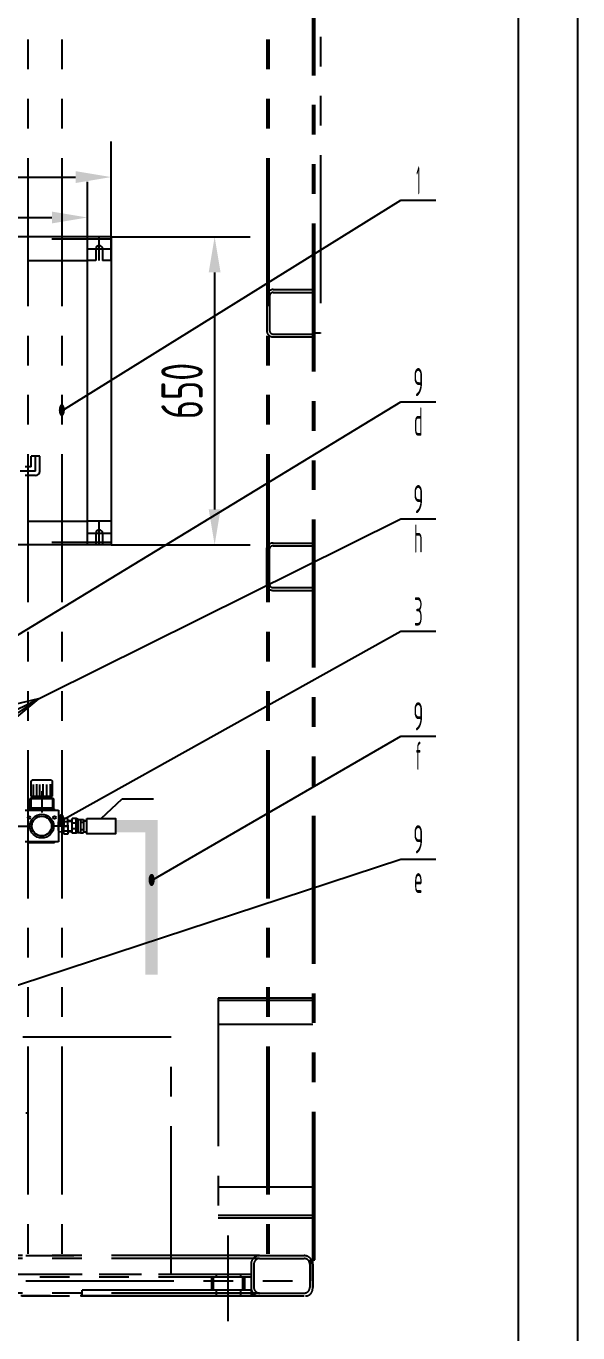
# Model space of a CAD drawing. Header units: millimetres. Extents: x 87 to 10592, y 0 to 7425.
# Drawn here: x 9423 to 10587, y 2500 to 5257 of the extents above; entities that cross this region are included whole.
import ezdxf
from ezdxf.enums import TextEntityAlignment as Align

# ---------------------------------------------------------------- set-up
doc = ezdxf.new("R2010")
doc.units = ezdxf.units.MM
doc.header["$LTSCALE"] = 250
for name, pattern in [('F', [0.75, 0.5, -0.25]), ('G', [2, 1.25, -0.25, 0.25, -0.25]), ('K', [2.5, 1.25, -0.25, 0.25, -0.25, 0.25, -0.25])]:
    doc.linetypes.add(name, pattern=pattern)
for name, color, linetype in [('01', 7, 'Continuous'), ('02', 1, 'Continuous'), ('04', 2, 'F'), ('05', 4, 'G'), ('07', 6, 'K'), ('08', 1, 'Continuous'), ('11', 3, 'Continuous')]:
    doc.layers.add(name, color=color, linetype=linetype)
doc.styles.get("Standard").update_dxf_attribs({"font": 'isocp', "width": 0.707, "bigfont": 'intecad.shx'})
doc.dimstyles.new('INTE', dxfattribs={"dimscale": 25, "dimtxt": 3.5, "dimasz": 3, "dimexe": 3, "dimexo": 0, "dimgap": 1, "dimtad": 1, "dimdec": 1, "dimdsep": 46, "dimtxsty": 'Standard', "dimcen": 0, "dimclrd": 1, "dimclre": 1, "dimclrt": 3, "dimadec": 0, "dimazin": 0, "dimtfac": 1, "dimtdec": 1, "dimtmove": 0, "dimatfit": 0, "dimfxl": 1, "dimarcsym": 0})

# ---------------------------------------------------------------- blocks, each defined once
blk = doc.blocks.new('*D105')
at = {"layer": '08', "color": 1, "lineweight": -2}
for p, q in [((8352.6, 4812.5), (8352.6, 4928.5)), ((9552.6, 4812.5), (9552.6, 4928.5)), ((8427.6, 4853.5), (9477.6, 4853.5))]:
    blk.add_line(p, q, dxfattribs=at)
at = {"layer": '08', "color": 1}
for points in [[(8427.6, 4866), (8427.6, 4841), (8352.6, 4853.5)], [(9477.6, 4866), (9477.6, 4841), (9552.6, 4853.5)]]:
    blk.add_solid(points, dxfattribs=at)
at = {"layer": 'Defpoints', "color": 0}
for p in [(9552.6, 4853.5), (8352.6, 4812.5), (9552.6, 4812.5)]:
    blk.add_point(p, dxfattribs=at)
at = {"layer": '08', "color": 3, "insert": (8952.6, 4922.2), "char_height": 87.5, "attachment_point": 5}
blk.add_mtext('1200', dxfattribs=at)
blk = doc.blocks.new('*D106')
at = {"layer": '08', "color": 1, "lineweight": -2}
for p, q in [((9602.6, 4812.5), (9895.8, 4812.5)), ((9820.8, 4737.5), (9820.8, 4237.5)), ((9602.6, 4162.5), (9895.8, 4162.5))]:
    blk.add_line(p, q, dxfattribs=at)
at = {"layer": '08', "color": 1}
for points in [[(9808.3, 4737.5), (9833.3, 4737.5), (9820.8, 4812.5)], [(9808.3, 4237.5), (9833.3, 4237.5), (9820.8, 4162.5)]]:
    blk.add_solid(points, dxfattribs=at)
at = {"layer": 'Defpoints', "color": 0}
for p in [(9602.6, 4812.5), (9602.6, 4162.5), (9820.8, 4162.5)]:
    blk.add_point(p, dxfattribs=at)
at = {"layer": '08', "color": 3, "insert": (9752, 4487.5), "char_height": 87.5, "attachment_point": 5, "rotation": 90}
blk.add_mtext('650', dxfattribs=at)
blk = doc.blocks.new('*D107')
at = {"layer": '08', "color": 1, "lineweight": -2}
for p, q in [((8302.6, 4812.5), (8302.6, 5013.8)), ((9602.6, 4812.5), (9602.6, 5013.8)), ((8377.6, 4938.8), (9527.6, 4938.8))]:
    blk.add_line(p, q, dxfattribs=at)
at = {"layer": '08', "color": 1}
for points in [[(8377.6, 4951.3), (8377.6, 4926.3), (8302.6, 4938.8)], [(9527.6, 4951.3), (9527.6, 4926.3), (9602.6, 4938.8)]]:
    blk.add_solid(points, dxfattribs=at)
at = {"layer": 'Defpoints', "color": 0}
for p in [(9602.6, 4938.8), (8302.6, 4812.5), (9602.6, 4812.5)]:
    blk.add_point(p, dxfattribs=at)
at = {"layer": '08', "color": 3, "insert": (8952.6, 5007.6), "char_height": 87.5, "attachment_point": 5}
blk.add_mtext('1300', dxfattribs=at)
blk = doc.blocks.new('*U128')
at = {"layer": '01'}
blk.add_lwpolyline([(415, 5), (415, 292)], dxfattribs=at)
at = {"layer": '02'}
blk.add_lwpolyline([(420, 0), (420, 297)], dxfattribs=at)

msp = doc.modelspace()

# ---------------------------------------------------------------- hatches: boundary and pattern name
at = {"layer": '07', "linetype": 'K'}
h = msp.add_hatch(color=6, dxfattribs=at)
h.paths.add_polyline_path([(9903.576, 2582.08, 0.18448309), (9915.576, 2577.497), (9897.576, 2577.497), (9897.576, 2583.497), (9902.16, 2583.497, 0.02784244)])
h.paths.add_polyline_path([(9902.16, 2583.497), (9897.576, 2583.497), (9897.576, 2589.497), (9898.606, 2589.497, 0.09778256)])

# ---------------------------------------------------------------- linework, layer by layer
for p, q in [((9520.588, 3580.042), (9511.845, 3579.99)), ((9520.588, 3556.757), (9511.984, 3556.706))]:
    msp.add_line(p, q)
at = {"layer": '01', "color": 7, "linetype": 'Continuous'}
for p, q in [((9602.576, 4812.497), (8302.576, 4812.497)), ((9552.576, 4162.497), (9552.576, 4812.497)), ((9552.576, 4762.497), (9552.576, 4812.497)), ((9577.576, 4762.497), (9577.576, 4812.497)), ((9602.576, 4812.497), (9602.576, 4762.497)), ((9552.576, 4787.497), (9602.576, 4787.497)), ((9570.576, 4787.497), (9570.576, 4762.497)), ((9584.576, 4787.497), (9584.576, 4762.497)), ((9570.576, 4762.497), (9552.576, 4762.497)), ((9602.576, 4762.497), (9584.576, 4762.497)), ((9602.576, 4762.497), (9602.576, 4212.497)), ((9451.988, 4350.125), (9433.988, 4350.125)), ((9433.988, 4327.125), (9433.988, 4350.125)), ((9442.988, 4318.125), (9442.988, 4350.125)), ((9451.988, 4318.125), (9451.988, 4350.125)), ((9442.988, 4318.125), (9410.988, 4318.125)), ((9433.988, 4327.125), (9420.988, 4327.125)), ((9442.988, 4309.125), (9420.988, 4309.125)), ((9602.576, 4212.497), (9552.576, 4212.497)), ((9552.576, 4162.497), (9552.576, 4212.497)), ((9577.576, 4162.497), (9577.576, 4212.497)), ((9602.576, 4212.497), (9602.576, 4162.497)), ((9552.576, 4187.497), (9602.576, 4187.497)), ((9570.576, 4187.497), (9570.576, 4162.497)), ((9584.576, 4187.497), (9584.576, 4162.497)), ((9570.576, 4162.497), (8334.576, 4162.497)), ((9570.576, 4162.497), (9552.576, 4162.497)), ((9602.576, 4162.497), (9584.576, 4162.497)), ((9602.576, 4162.497), (9584.576, 4162.497)), ((9435.694, 3666.078), (9433.194, 3663.578)), ((9433.194, 3663.578), (9433.194, 3632.526)), ((9476.694, 3666.078), (9435.694, 3666.078)), ((9437.801, 3656.943), (9437.801, 3632.526)), ((9445.237, 3657.294), (9445.237, 3632.526)), ((9451.289, 3656.943), (9451.289, 3632.526)), ((9456.194, 3642.562), (9456.194, 3597.88)), ((9458.725, 3657.294), (9458.725, 3632.526)), ((9466.463, 3656.943), (9466.463, 3632.526)), ((9473.899, 3657.294), (9473.899, 3632.526)), ((9476.694, 3666.078), (9479.194, 3663.578)), ((9479.194, 3632.526), (9479.194, 3663.578)), ((9433.694, 3628.797), (9431.194, 3626.297)), ((9481.194, 3626.297), (9431.194, 3626.297)), ((9431.194, 3626.297), (9431.194, 3606.817)), ((9433.194, 3632.526), (9479.194, 3632.526)), ((9433.194, 3628.297), (9433.194, 3606.817)), ((9478.694, 3628.797), (9433.694, 3628.797)), ((9436.002, 3632.526), (9436.002, 3628.797)), ((9476.851, 3632.526), (9476.851, 3628.797)), ((9478.694, 3628.797), (9481.194, 3626.297)), ((9479.194, 3628.297), (9479.194, 3606.817)), ((9481.194, 3626.297), (9481.194, 3606.817)), ((9421.194, 3602.578), (9491.194, 3602.578)), ((9423.694, 3602.529), (9488.694, 3602.529)), ((9483.194, 3605.529), (9429.194, 3605.529)), ((9429.194, 3605.529), (9429.194, 3602.578)), ((9481.194, 3606.817), (9431.194, 3606.817)), ((9433.194, 3606.817), (9433.194, 3605.529)), ((9479.194, 3606.817), (9479.194, 3605.529)), ((9483.194, 3602.578), (9483.194, 3605.529)), ((9491.194, 3602.578), (9491.194, 3535.578)), ((9399.194, 3569.078), (9431.194, 3569.078)), ((9513.194, 3569.078), (9481.194, 3569.078)), ((9491.194, 3560.078), (9491.194, 3578.078)), ((9491.194, 3578.078), (9491.194, 3560.078)), ((9537.738, 3582.831), (9537.738, 3554.524)), ((9544.238, 3582.831), (9544.238, 3554.524)), ((9544.238, 3581.496), (9551.675, 3580.846)), ((9551.588, 3557.85), (9551.588, 3579.85)), ((9491.194, 3535.578), (9421.194, 3535.578)), ((9429.194, 3535.578), (9429.194, 3533.578)), ((9483.194, 3533.578), (9429.194, 3533.578)), ((9483.194, 3533.578), (9483.194, 3535.578)), ((9544.238, 3556.203), (9551.675, 3556.853))]:
    msp.add_line(p, q, dxfattribs=at)
at = {"layer": '01'}
for p, q in [((9581.588, 3584.85), (9625.545, 3626.85)), ((9625.545, 3626.85), (9691.588, 3626.85)), ((9502.863, 3581.591), (9492.452, 3580.309)), ((9502.863, 3584.847), (9502.863, 3568.372)), ((9510.863, 3584.847), (9502.863, 3584.847)), ((9510.863, 3578.372), (9502.863, 3578.372)), ((9510.863, 3578.372), (9502.863, 3578.372)), ((9502.863, 3551.897), (9502.863, 3568.372)), ((9502.863, 3551.897), (9502.863, 3568.372)), ((9510.863, 3558.372), (9502.863, 3558.372)), ((9510.863, 3558.372), (9502.863, 3558.372)), ((9510.863, 3568.372), (9510.863, 3584.847)), ((9510.863, 3568.372), (9510.863, 3551.897)), ((9510.863, 3568.372), (9510.863, 3551.897)), ((9529.088, 3584.927), (9520.588, 3584.927)), ((9520.588, 3553.927), (9520.588, 3584.927)), ((9529.088, 3575.226), (9520.588, 3575.226)), ((9529.088, 3563.628), (9520.588, 3563.628)), ((9529.088, 3553.927), (9529.088, 3584.927)), ((9532.651, 3582.723), (9529.088, 3584.927)), ((9532.651, 3555.776), (9532.651, 3582.723)), ((9532.651, 3582.723), (9537.738, 3582.723)), ((9537.738, 3582.831), (9544.238, 3582.831)), ((9537.738, 3577.04), (9544.238, 3577.04)), ((9537.738, 3562.029), (9544.238, 3562.029)), ((9551.588, 3556.85), (9551.588, 3580.85)), ((9502.863, 3555.591), (9492.452, 3556.873)), ((9510.863, 3551.897), (9502.863, 3551.897)), ((9510.863, 3551.897), (9502.863, 3551.897)), ((9529.088, 3553.927), (9520.588, 3553.927)), ((9532.651, 3555.776), (9529.088, 3553.927)), ((9532.651, 3555.776), (9537.738, 3555.776)), ((9537.738, 3554.524), (9544.238, 3554.524))]:
    msp.add_line(p, q, dxfattribs=at)
msp.add_lwpolyline([(9551.588, 3584.85), (9611.588, 3584.85), (9611.588, 3552.85), (9551.588, 3552.85)], close=True, dxfattribs=at)
at = {"layer": '01', "const_width": 26}
msp.add_lwpolyline([(9611.588, 3568.85), (9687.981, 3568.85), (9687.981, 3255.659)], dxfattribs=at)
at = {"layer": '01', "color": 7, "linetype": 'Continuous'}
for centre, radius in [((9429.194, 3587.078), 2.75), ((9456.194, 3569.078), 25), ((9456.194, 3569.078), 20.839), ((9483.194, 3587.078), 2.75)]:
    msp.add_circle(centre, radius, dxfattribs=at)
for centre, radius, start, end in [((9577.576, 4787.497), 7, 0, 180), ((9442.988, 4318.125), 9, 270, 0), ((9577.576, 4187.497), 7, 0, 180)]:
    msp.add_arc(centre, radius, start, end, dxfattribs=at)
at = {"layer": '02'}
for p, q in [((9498.576, 4445.747), (10213.256, 4890.047)), ((10213.256, 4890.047), (10287.656, 4890.047)), ((9209.461, 3853.497), (10213.256, 4464.38)), ((10213.256, 4464.38), (10287.656, 4464.38)), ((9149.362, 3688.381), (10213.256, 4217.469)), ((10213.256, 4217.469), (10287.656, 4217.469)), ((9497.657, 3580.95), (10213.256, 3980.161)), ((10213.256, 3980.161), (10287.656, 3980.161)), ((9449.348, 3837.568), (9028.714, 3737.497)), ((9449.348, 3837.568), (9069.362, 3580.488)), ((9449.348, 3837.568), (9109.362, 3555.418)), ((9687.981, 3454.23), (10213.256, 3759.034)), ((10213.256, 3759.034), (10287.656, 3759.034)), ((9279.28, 3192.175), (10213.256, 3499.539)), ((10213.256, 3499.539), (10287.656, 3499.539))]:
    msp.add_line(p, q, dxfattribs=at)
at = {"layer": '02', "color": 1, "linetype": 'Continuous'}
for p, q in [((9520.588, 3578.629), (9511.854, 3578.577)), ((9520.588, 3558.065), (9511.976, 3558.014)), ((9544.238, 3580.493), (9551.588, 3579.85)), ((9544.238, 3557.206), (9551.588, 3557.85))]:
    msp.add_line(p, q, dxfattribs=at)
at = {"layer": '04', "color": 2, "linetype": 'F'}
for p, q in [((9602.576, 4807.497), (9427.076, 4807.497)), ((9602.576, 4812.497), (9498.576, 4812.497)), ((9602.576, 4762.497), (9602.576, 4812.497)), ((9427.076, 4762.497), (9602.576, 4762.497)), ((9427.076, 4212.497), (9602.576, 4212.497)), ((9602.576, 4212.497), (9602.576, 4162.497)), ((9602.576, 4167.497), (9427.076, 4167.497)), ((9602.576, 4162.497), (9498.576, 4162.497))]:
    msp.add_line(p, q, dxfattribs=at)
at = {"layer": '05'}
msp.add_line((9511.914, 3568.372), (9501.811, 3568.372), dxfattribs=at)
at = {"layer": '07', "color": 6, "linetype": 'K'}
for p, q in [((10044.076, 6234.997), (10044.076, 4609.497)), ((9427.076, 6228.997), (9427.076, 2662.497)), ((9498.576, 6228.997), (9498.576, 2662.497)), ((9930.576, 6228.997), (9930.576, 2662.497)), ((9935.076, 6228.997), (9935.076, 2662.497)), ((10027.576, 2653.497), (10027.576, 6228.997)), ((10032.076, 2653.497), (10032.076, 6132.997)), ((9944.576, 4701.376), (10027.576, 4701.376)), ((9944.576, 4695.376), (10027.576, 4695.376)), ((10027.576, 4701.376), (10027.576, 4695.376)), ((9930.576, 4687.376), (9930.576, 4615.376)), ((9936.576, 4687.376), (9936.576, 4615.376)), ((9944.576, 4607.376), (10027.576, 4607.376)), ((10027.576, 4607.376), (10027.576, 4601.376)), ((10044.076, 4609.497), (10032.076, 4609.497)), ((9944.576, 4601.376), (10027.576, 4601.376)), ((9944.041, 4166.497), (10027.041, 4166.497)), ((10027.041, 4166.497), (10027.041, 4160.497)), ((9930.041, 4152.497), (9930.041, 4080.497)), ((9936.041, 4152.497), (9936.041, 4080.497)), ((9944.041, 4160.497), (10027.041, 4160.497)), ((9944.041, 4072.497), (10027.041, 4072.497)), ((9944.041, 4066.497), (10027.041, 4066.497)), ((10027.041, 4072.497), (10027.041, 4066.497)), ((9828.576, 3205.997), (9828.576, 2741.492)), ((10027.576, 3205.997), (9828.576, 3205.997)), ((10027.576, 3200.816), (9828.576, 3200.816)), ((10027.576, 3150.424), (9828.576, 3150.424)), ((9422.576, 2963.997), (9427.076, 2963.997)), ((10027.576, 2806.964), (9828.576, 2806.964)), ((10027.576, 2747.567), (9828.576, 2747.567)), ((10027.576, 2741.492), (9828.576, 2741.492)), ((9849.576, 2524.054), (9849.576, 2704.72)), ((9915.576, 2662.497), (7667.076, 2662.497)), ((9915.576, 2656.497), (7667.076, 2656.497)), ((9422.576, 2662.497), (9524.076, 2662.497)), ((9915.576, 2662.497), (10009.576, 2662.497)), ((9915.576, 2656.497), (10009.576, 2656.497)), ((10022.576, 2653.497), (10032.076, 2653.497)), ((10022.576, 2653.497), (10022.576, 2608.997)), ((10027.576, 2592.497), (10027.576, 2653.497)), ((7827.422, 2623.536), (9897.576, 2623.536)), ((9824.076, 2623.497), (9824.076, 2617.497)), ((9875.076, 2623.497), (9875.076, 2617.497)), ((9897.576, 2644.497), (9897.576, 2595.497)), ((9897.576, 2644.497), (9897.576, 2595.497)), ((9903.576, 2644.497), (9903.576, 2595.497)), ((10021.576, 2644.497), (10021.576, 2595.497)), ((10027.576, 2644.497), (10027.576, 2595.497)), ((7827.422, 2617.536), (9849.576, 2617.536)), ((9422.576, 2608.997), (10022.576, 2608.997)), ((9814.576, 2589.497), (9814.576, 2617.497)), ((9818.576, 2589.497), (9818.576, 2617.497)), ((9849.576, 2617.536), (9897.576, 2617.536)), ((9880.576, 2589.497), (9880.576, 2617.497)), ((9884.576, 2589.497), (9884.576, 2617.497)), ((7664.076, 2577.497), (10012.576, 2577.497)), ((9915.576, 2583.497), (7667.076, 2583.497)), ((7827.422, 2577.497), (9849.576, 2577.497)), ((9849.576, 2577.497), (7827.422, 2577.497)), ((9849.576, 2589.497), (9541.576, 2589.497)), ((9541.576, 2577.497), (9541.576, 2589.497)), ((9824.076, 2589.497), (9824.076, 2577.497)), ((9898.606, 2589.497), (9849.576, 2589.497)), ((9849.576, 2577.497), (10009.576, 2577.497)), ((9915.576, 2577.497), (9849.576, 2577.497)), ((9875.076, 2589.497), (9875.076, 2577.497)), ((9897.576, 2589.497), (9897.576, 2577.497)), ((9915.576, 2583.497), (10009.576, 2583.497)), ((9915.576, 2577.497), (10009.576, 2577.497))]:
    msp.add_line(p, q, dxfattribs=at)
msp.add_lwpolyline([(9228.935, 2623.536), (9728.935, 2623.536), (9728.935, 3123.536), (9228.935, 3123.536)], close=True, dxfattribs=at)
for centre, radius, start, end in [((9944.576, 4687.376), 14, 90, 180), ((9944.576, 4687.376), 8, 90, 180), ((9944.576, 4615.376), 14, 180, 270), ((9944.576, 4615.376), 8, 180, 270), ((9944.041, 4152.497), 14, 90, 180), ((9944.041, 4152.497), 8, 90, 180), ((9944.041, 4080.497), 14, 180, 270), ((9944.041, 4080.497), 8, 180, 270), ((9915.576, 2644.497), 18, 131.810315, 180), ((9915.576, 2644.497), 18, 90, 131.810315), ((9915.576, 2644.497), 12, 90, 180), ((10009.576, 2644.497), 18, 0, 90), ((10009.576, 2644.497), 12, 0, 90), ((9915.576, 2595.497), 18, 180, 228.189685), ((9915.576, 2595.497), 12, 180, 270), ((10009.576, 2595.497), 12, 270, 0), ((10012.576, 2592.497), 15, 270, 0), ((9915.576, 2595.497), 18, 228.189685, 270)]:
    msp.add_arc(centre, radius, start, end, dxfattribs=at)

# ---------------------------------------------------------------- block references
at = {"layer": '01', "xscale": 25, "yscale": 25, "zscale": 25}
msp.add_blockref('*U128', (86.857, 0), dxfattribs=at)

# ---------------------------------------------------------------- texts
at = {"layer": '02', "width": 0.605172}
for p, p2 in [((9491.376, 4433.747), (9505.776, 4433.747)), ((9490.457, 3568.95), (9504.857, 3568.95)), ((9680.781, 3442.23), (9695.181, 3442.23))]:
    msp.add_text('●', height=24, dxfattribs=at).set_placement(p, p2, align=Align.FIT)
at = {"layer": '11'}
for s, width, p, p2 in [('1', 0.404, (10246.257, 4902.047), (10254.656, 4902.047)), ('9', 0.579528, (10239.758, 4476.38), (10261.155, 4476.38)), ('d', 0.560771, (10241.296, 4392.983), (10259.616, 4392.983)), ('9', 0.579528, (10239.758, 4229.469), (10261.155, 4229.469)), ('h', 0.526103, (10241.296, 4146.072), (10259.616, 4146.072)), ('3', 0.527686, (10241.188, 3992.161), (10259.725, 3992.161)), ('9', 0.579528, (10239.758, 3771.034), (10261.155, 3771.034)), ('f', 0.471333, (10244.157, 3687.637), (10256.755, 3687.637)), ('9', 0.579528, (10239.758, 3511.539), (10261.155, 3511.539)), ('e', 0.554116, (10241.405, 3428.142), (10259.507, 3428.142))]:
    msp.add_text(s, height=59.397, dxfattribs=dict(at, width=width)).set_placement(p, p2, align=Align.FIT)

# ---------------------------------------------------------------- dimensions: what is measured, and where the dimension line sits
at = {"layer": '08'}
for base, p1, p2, picture, middle in [((9602.576, 4938.806), (8302.576, 4812.497), (9602.576, 4812.497), '*D107', (8952.576, 5007.556)), ((9552.576, 4853.45), (8352.576, 4812.497), (9552.576, 4812.497), '*D105', (8952.576, 4922.209))]:
    dim = msp.add_linear_dim(base=base, p1=p1, p2=p2, dimstyle='INTE', dxfattribs=at)
    dim.commit()
    dim.dimension.update_dxf_attribs({"geometry": picture, "text_midpoint": middle})
dim = msp.add_linear_dim(base=(9820.777, 4162.497), p1=(9602.576, 4812.497), p2=(9602.576, 4162.497), angle=90, dimstyle='INTE', dxfattribs=at)
dim.commit()
dim.dimension.update_dxf_attribs({"geometry": '*D106', "text_midpoint": (9752.027, 4487.497)})

doc.saveas('drawing.dxf')
